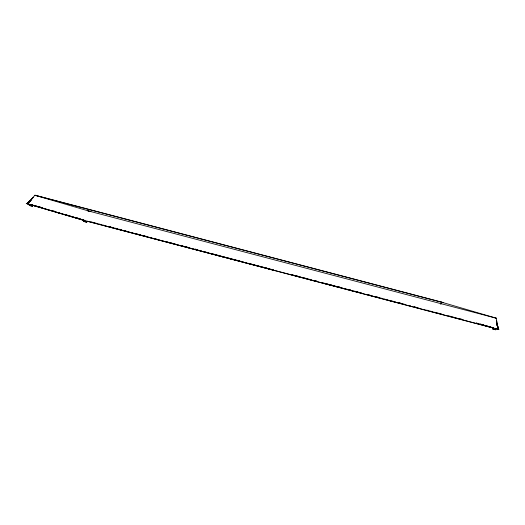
<?xml version="1.0" encoding="UTF-8"?>
<svg xmlns="http://www.w3.org/2000/svg" width="525" height="525" viewBox="0 0 525 525"><rect width="100%" height="100%" fill="white"/><g stroke="black" fill="none" stroke-linecap="round" stroke-linejoin="round"><path stroke-width="0.79" d="M33.324 205.367L32.826 205.236L32.543 206.279L29.262 205.393L29.538 204.356L84.558 220.533L497.254 329.07M30.083 205.636L30.358 204.593L40.635 207.27M87.025 221.183L86.75 222.219L84.282 221.57L83.462 221.327L83.737 220.29M84.282 221.57L84.558 220.533M440.764 304.395L441.545 302.144M496.059 328.729L495.784 329.772L493.323 329.123L492.502 328.88L492.778 327.843L491.774 327.593M493.323 329.123L493.782 328.112M35.923 195.49L34.88 195.228L29.446 201.705L26.86 203.641L29.42 201.679L33.167 197.413L29.4 201.685L30.555 200.662L26.919 203.661L82.392 219.968M29.492 201.698L26.854 203.641L30.562 200.668L26.893 203.654L27.713 203.851M29.374 201.672L30.575 200.668M34.886 195.234L89.486 211.234L496.302 318.202L497.483 326.445L496.945 323.669L498.75 329.451L497.142 325.054L498.737 329.444L495.521 328.499M496.25 318.196L441.367 302.111L36.763 195.727M496.217 318.183L495.836 318.091M35.057 195.267L35.628 195.412M498.711 329.431L497.155 325.054L498.724 329.438M498.435 329.372L498.002 329.267M32.688 205.203L31.999 204.999M498.113 329.293L497.208 329.057M35.871 195.477L36.258 195.576M27.595 203.818L28.304 204.002M36.212 195.562L440.482 301.862M492.837 327.876L493.572 328.059L480.368 324.155M33.127 205.308L32.255 205.104L42.656 207.775M26.25 203.464L29.977 204.442M56.392 212.251L60.172 213.281M29.262 205.393L32.543 206.279M302.551 277.528L307.099 278.716M308.615 279.116L310.892 279.707M314.678 280.704L317.717 281.498M324.489 283.27L332.824 285.456M336.617 286.453L341.165 287.641L336.82 286.394M348.698 289.616L350.969 290.213M354.762 291.204L357.033 291.802M358.555 292.195L360.826 292.793M376.701 296.953L378.971 297.55M398.633 302.702L400.91 303.293M292.025 274.805L302.912 277.686M304.428 278.086L316.975 281.558M322.298 282.785L332.364 285.469L329.936 284.767M334.484 285.961L342.825 288.146M344.341 288.54L350.864 290.312L349.748 289.99M354.309 291.172L357.23 291.939M370.604 295.424L366.811 294.427L374.056 296.513M374.391 296.415L378.945 297.609M380.461 298.003L382.732 298.6M392.542 301.173L394.813 301.763M398.606 302.761L400.883 303.352M402.399 303.752L404.67 304.349M414.474 306.915L416.752 307.512M426.608 310.098L428.879 310.688M438.69 313.261L440.961 313.858M448.54 315.84L451.579 316.634M460.622 319.01L462.899 319.6M492.286 327.725L492.66 327.823M83.462 221.327L86.75 222.219M492.502 328.88L495.784 329.772M440.449 301.855L441.177 302.046M90.897 211.627L89.663 211.299M75.974 217.672L78.278 218.282M108.983 226.564L111.293 227.168M115.139 228.185L117.443 228.795M118.978 229.195L121.288 229.806M142.905 235.508L147.518 236.729M170.671 242.839L175.284 244.053M180.666 245.47L183.743 246.284M184.957 246.54L189.564 247.761M194.952 249.178L198.023 249.992M207.08 252.446L204.54 251.757M210.473 253.339L219.01 255.524M220.467 255.97L225.848 257.394M228.611 258.123L233.074 259.238M234.609 259.639L239.223 260.859M240.765 261.266L243.068 261.87M250.34 263.852L267.127 268.223M270.808 269.213L273.335 269.883M79.045 218.741L84.039 220.034M90.956 221.858L97.401 223.584M98.989 224.004L101.364 224.634M102.946 225.048L106.109 225.881M200.255 250.753L201.298 251.029M211.109 253.621L209.823 253.28L210.801 253.582M228.04 258.031L229.32 258.366M230.075 258.622L231.354 258.963M87.485 221.294L491.459 327.488L480.447 324.247M88.272 221.498L87.577 221.314M84.394 220.513L85.057 220.69M89.9 211.358L89.04 211.129M84.466 220.533L84.059 220.421M84.315 220.493L83.895 220.382M441.925 302.243L441.518 302.137M82.333 219.955L84.013 220.415M441.833 302.223L443.225 302.597M89.053 211.135L88.272 210.925M88.679 211.03L87.951 210.833M83.304 220.218L82.852 220.1M443.1 302.564L443.546 302.689M88.167 210.893L87.741 210.774M476.339 323.118L478.682 323.787M480.244 324.24L484.929 325.585M476.444 323.21L481.51 324.667M458.318 318.419L462.663 319.673M452.301 316.844L458.817 318.721M436.347 312.683L442.135 314.35M430.329 311.108L432.502 311.732M433.945 312.145L436.117 312.775M414.376 306.948L419.442 308.405M408.358 305.366L410.53 305.996M390.233 300.582L396.749 302.459M384.215 299.007L390.731 300.877M357.788 292.097L358.903 292.418M360.347 292.832L362.946 293.58M361.541 293.226L362.158 293.409M357.604 292.202L358.227 292.379M351.422 290.522L353.85 291.217M334.747 286.151L337.175 286.847M333.185 285.797L335.239 286.342M314.849 280.652L317.021 281.282M329.254 284.773L329.877 284.95M321.523 282.627L322.973 283.041M323.958 283.297L327.2 284.235M296.579 275.887L298.784 276.524M290.417 274.404L300.3 277.187M480.742 324.148L483.072 324.837M486.183 325.749L492.411 327.58M476.51 323.092L478.872 323.787M360.846 293.153L361.666 293.396M356.902 292.117L357.728 292.359M222.075 256.666L222.895 256.909M218.131 255.629L218.958 255.872M34.138 205.597L83.711 220.172M268.242 268.577L273.079 270.053L108.386 226.577M265.716 267.908L269.948 269.2M248.036 263.248L252.269 264.534M237.136 260.374L239.039 260.951M234.596 259.691L234.964 259.796M230.429 258.589L230.797 258.7M211.752 253.792L213.17 254.225M200.373 250.661L200.734 250.766M195.202 249.126L197.321 249.775M184.511 246.488L188.744 247.78M166.832 241.822L171.065 243.114M154.435 238.553L158.668 239.846M136.756 233.887L140.989 235.18M125.068 230.836L128.599 231.912M108.8 226.597L110.913 227.246M77.438 218.151L80.259 219.01M52.867 210.755L55.178 211.463M65.185 214.515L78.271 218.505M497.549 326.471L496.624 320.926M31.546 199.612L29.38 201.672L31.546 199.612M240.923 261.483L239.879 261.214L240.923 261.483M497.608 326.491L496.847 323.649L497.595 326.484"/></g></svg>
